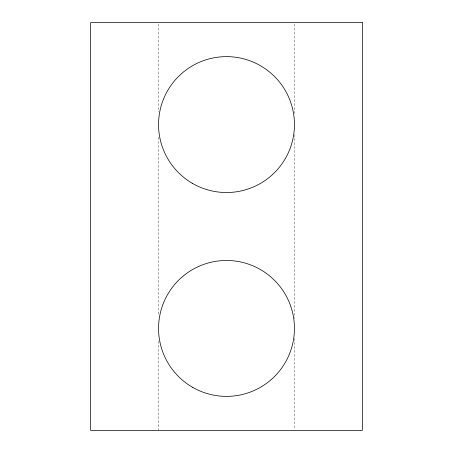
<?xml version="1.0" encoding="UTF-8"?>
<svg xmlns="http://www.w3.org/2000/svg" width="453" height="453" viewBox="0 0 453 453"><rect width="100%" height="100%" fill="white"/><g stroke="black" fill="none" stroke-linecap="round" stroke-linejoin="round"><path stroke-width="0.34" stroke-dasharray="2.27 1.7" d="M294.45 24.066L294.45 114.666M294.45 134.484L294.45 318.516M294.45 338.334L294.45 429.642M158.55 24.066L158.55 111.834M158.55 137.316L158.55 315.684M158.55 341.166L158.55 430.35"/><path stroke-width="0.68" d="M362.4 22.65L90.6 22.65L90.6 430.35L362.4 430.35L362.4 22.65M192.525 183.42A67.95 67.95 0 0 0 294.45 124.575A67.95 67.95 0 0 0 192.525 65.73A67.95 67.95 0 0 0 192.525 183.42M192.525 387.27A67.95 67.95 0 0 0 294.45 328.425A67.95 67.95 0 0 0 192.525 269.58A67.95 67.95 0 0 0 192.525 387.27"/></g></svg>
